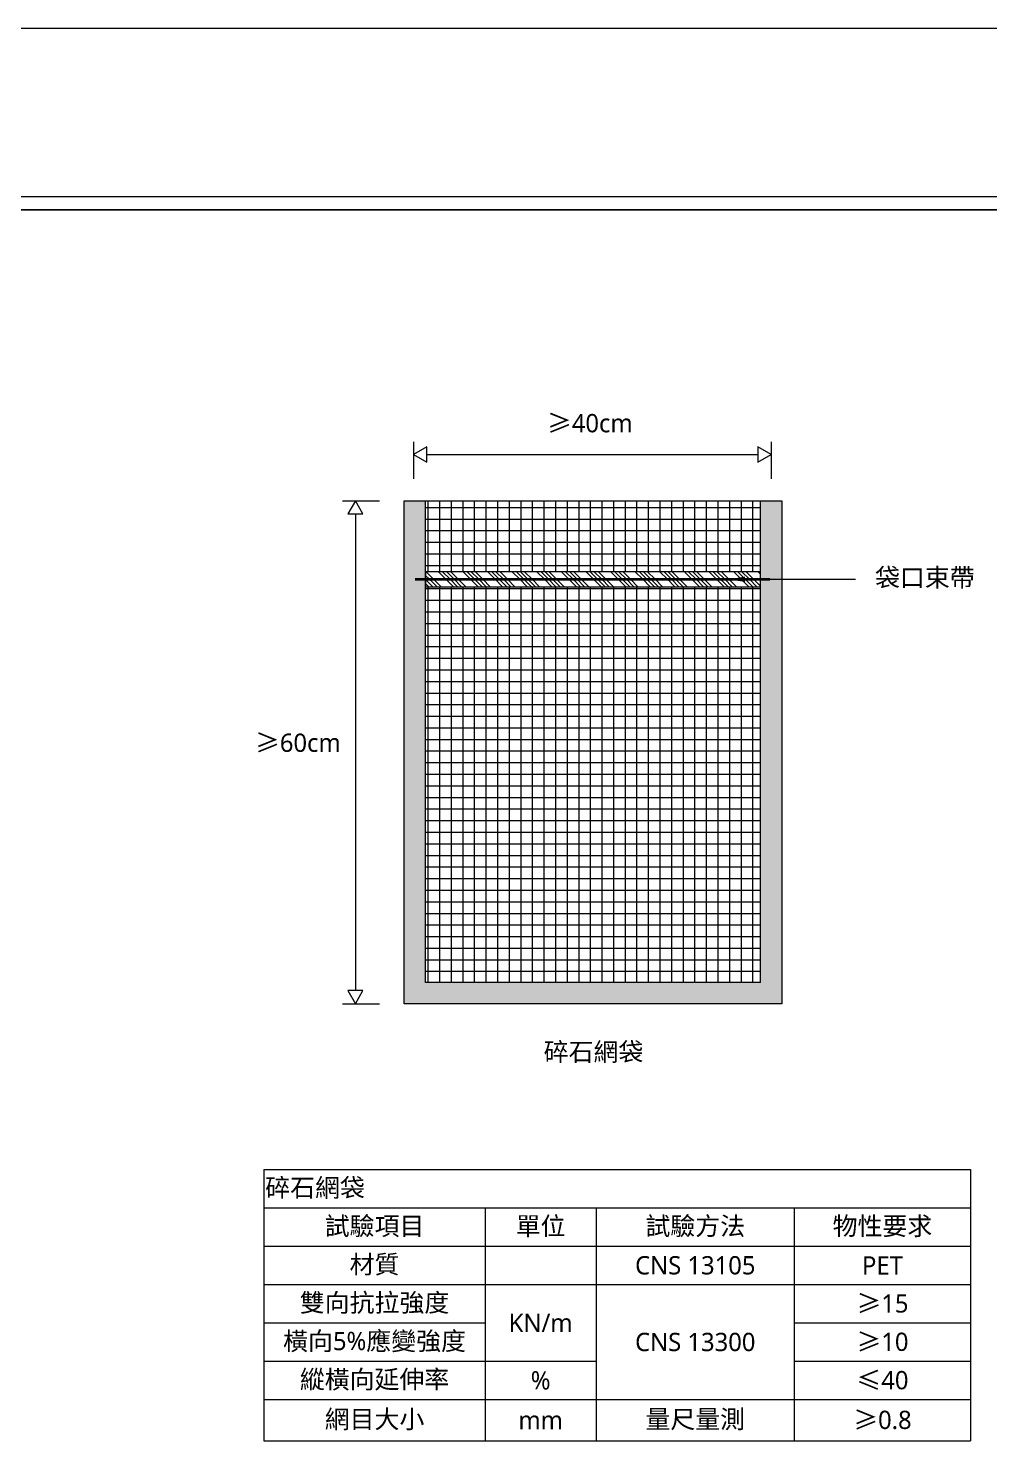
# Model space of a CAD drawing. Header units: millimetres. Extents: x 4229 to 8429, y -1187 to 1783.
# Drawn here: x 5849 to 6902, y 236 to 1783 of the extents above; entities that cross this region are included whole.
import ezdxf

# ---------------------------------------------------------------- set-up
doc = ezdxf.new("R2010")
doc.units = ezdxf.units.MM
doc.styles.get("Standard").update_dxf_attribs({"font": 'SimSun.ttf', "height": 18})
doc.styles.add('微軟正黑體-20', font='Microsoft JhengHei.ttf', dxfattribs={"height": 20})

msp = doc.modelspace()

# ---------------------------------------------------------------- hatches: boundary and pattern name
at = {"lineweight": 5}
h = msp.add_hatch(color=256, dxfattribs=at)
h.dxf.hatch_style = 1
h.paths.add_polyline_path([(6284.2, 1265.1), (6260.9, 1265.1), (6260.9, 714.1), (6674.2, 714.1), (6674.2, 1265.1), (6651, 1265.1), (6651, 737.3), (6284.2, 737.3)])

# ---------------------------------------------------------------- linework, layer by layer
for p, q in [((4229, 1782.5, 163.2), (8429, 1782.5, 163.2)), ((4416, 1583.7, 163.2), (8241.9, 1583.7, 163.2)), ((4416, 1583.7, 326.4), (8241.9, 1583.7, 326.4)), ((8241.9, 1583.7, 326.4), (4416, 1583.7, 326.4)), ((6270.9, 1329.5), (6270.9, 1289.2)), ((6285.4, 1315.6), (6648.1, 1315.6)), ((6662.6, 1329.5), (6662.6, 1289.2)), ((6193.3, 1265.1), (6233.7, 1265.1)), ((6260.9, 1265.1), (6284.2, 1265.1)), ((6260.9, 714.1), (6260.9, 1265.1)), ((6284.2, 737.3), (6284.2, 1265.1)), ((6284.2, 1265.1), (6651, 1265.1)), ((6651, 737.3), (6651, 1265.1)), ((6651, 1265.1), (6674.2, 1265.1)), ((6674.2, 1265.1), (6674.2, 714.1)), ((6207.3, 1250.7), (6207.3, 728.5)), ((6633.9, 1179), (6755, 1179)), ((6651, 737.3), (6284.2, 737.3)), ((6193.3, 714.1), (6233.7, 714.1)), ((6674.2, 714.1), (6260.9, 714.1)), ((6107.1, 532.6), (6881, 532.6)), ((6107.1, 532.6), (6107.1, 235.6)), ((6881, 532.6), (6881, 235.6)), ((6107.1, 490.6), (6881, 490.6)), ((6349.5, 490.6), (6349.5, 235.6)), ((6471, 490.6), (6471, 235.6)), ((6688, 490.6), (6688, 235.6)), ((6107.1, 448.6), (6881, 448.6)), ((6107.1, 406.6), (6881, 406.6)), ((6471, 406.6), (6471, 364.6)), ((6107.1, 364.6), (6349.5, 364.6)), ((6688, 364.6), (6881, 364.6)), ((6688, 364.6), (6881, 364.6)), ((6107.1, 322.6), (6471, 322.6)), ((6688, 322.6), (6881, 322.6)), ((6107.1, 280.6), (6881, 280.6)), ((6107.1, 235.6), (6881, 235.6))]:
    msp.add_line(p, q, dxfattribs=at)
at = {"color": 4, "lineweight": 5}
msp.add_line((8256.2, 1597.9, 326.4), (4401.8, 1597.9, 326.4), dxfattribs=at)
at = {"linetype": 'Continuous', "lineweight": 5}
for p, q in [((6651, 1257.3), (6284.2, 1257.3)), ((6287.1, 1187.2), (6287.1, 1265.1)), ((6299.8, 1187.2), (6299.8, 1265.1)), ((6312.5, 1187.2), (6312.5, 1265.1)), ((6325.2, 1187.2), (6325.2, 1265.1)), ((6337.9, 1187.2), (6337.9, 1265.1)), ((6350.6, 1187.2), (6350.6, 1265.1)), ((6363.3, 1187.2), (6363.3, 1265.1)), ((6376, 1187.2), (6376, 1265.1)), ((6388.7, 1187.2), (6388.7, 1265.1)), ((6401.4, 1187.2), (6401.4, 1265.1)), ((6414.1, 1187.2), (6414.1, 1265.1)), ((6426.8, 1187.2), (6426.8, 1265.1)), ((6439.5, 1187.2), (6439.5, 1265.1)), ((6452.2, 1187.2), (6452.2, 1265.1)), ((6464.9, 1187.2), (6464.9, 1265.1)), ((6477.6, 1187.2), (6477.6, 1265.1)), ((6490.3, 1187.2), (6490.3, 1265.1)), ((6503, 1187.2), (6503, 1265.1)), ((6515.7, 1187.2), (6515.7, 1265.1)), ((6528.4, 1187.2), (6528.4, 1265.1)), ((6541.1, 1187.2), (6541.1, 1265.1)), ((6553.8, 1187.2), (6553.8, 1265.1)), ((6566.5, 1187.2), (6566.5, 1265.1)), ((6579.2, 1187.2), (6579.2, 1265.1)), ((6591.9, 1187.2), (6591.9, 1265.1)), ((6604.6, 1187.2), (6604.6, 1265.1)), ((6617.3, 1187.2), (6617.3, 1265.1)), ((6630, 1187.2), (6630, 1265.1)), ((6642.7, 1187.2), (6642.7, 1265.1)), ((6651, 1244.6), (6284.2, 1244.6)), ((6651, 1231.9), (6284.2, 1231.9)), ((6651, 1219.2), (6284.2, 1219.2)), ((6651, 1206.5), (6284.2, 1206.5)), ((6651, 1193.8), (6284.2, 1193.8)), ((6288.5, 1179), (6284.2, 1183.3)), ((6292.2, 1170.8), (6284.2, 1178.8)), ((6293, 1179), (6284.8, 1187.2)), ((6296.7, 1170.8), (6288.5, 1179)), ((6301.2, 1170.8), (6293, 1179)), ((6306.5, 1179), (6298.3, 1187.2)), ((6311, 1179), (6302.8, 1187.2)), ((6314.7, 1170.8), (6306.5, 1179)), ((6315.5, 1179), (6307.3, 1187.2)), ((6319.2, 1170.8), (6311, 1179)), ((6320, 1179), (6311.8, 1187.2)), ((6323.7, 1170.8), (6315.5, 1179)), ((6328.2, 1170.8), (6320, 1179)), ((6333.4, 1179), (6325.2, 1187.2)), ((6337.9, 1179), (6329.7, 1187.2)), ((6341.6, 1170.8), (6333.4, 1179)), ((6342.4, 1179), (6334.2, 1187.2)), ((6346.1, 1170.8), (6337.9, 1179)), ((6346.9, 1179), (6338.7, 1187.2)), ((6350.6, 1170.8), (6342.4, 1179)), ((6355.1, 1170.8), (6346.9, 1179)), ((6360.4, 1179), (6352.2, 1187.2)), ((6364.9, 1179), (6356.7, 1187.2)), ((6368.6, 1170.8), (6360.4, 1179)), ((6369.4, 1179), (6361.2, 1187.2)), ((6373.1, 1170.8), (6364.9, 1179)), ((6373.8, 1179), (6365.7, 1187.2)), ((6377.5, 1170.8), (6369.4, 1179)), ((6382, 1170.8), (6373.8, 1179)), ((6387.3, 1179), (6379.1, 1187.2)), ((6391.8, 1179), (6383.6, 1187.2)), ((6395.5, 1170.8), (6387.3, 1179)), ((6396.3, 1179), (6388.1, 1187.2)), ((6400, 1170.8), (6391.8, 1179)), ((6400.8, 1179), (6392.6, 1187.2)), ((6404.5, 1170.8), (6396.3, 1179)), ((6409, 1170.8), (6400.8, 1179)), ((6414.3, 1179), (6406.1, 1187.2)), ((6418.7, 1179), (6410.6, 1187.2)), ((6422.4, 1170.8), (6414.3, 1179)), ((6423.2, 1179), (6415, 1187.2)), ((6426.9, 1170.8), (6418.7, 1179)), ((6427.7, 1179), (6419.5, 1187.2)), ((6431.4, 1170.8), (6423.2, 1179)), ((6435.9, 1170.8), (6427.7, 1179)), ((6441.2, 1179), (6433, 1187.2)), ((6445.7, 1179), (6437.5, 1187.2)), ((6449.4, 1170.8), (6441.2, 1179)), ((6450.2, 1179), (6442, 1187.2)), ((6453.9, 1170.8), (6445.7, 1179)), ((6454.7, 1179), (6446.5, 1187.2)), ((6458.4, 1170.8), (6450.2, 1179)), ((6462.9, 1170.8), (6454.7, 1179)), ((6468.1, 1179), (6459.9, 1187.2)), ((6472.6, 1179), (6464.4, 1187.2)), ((6476.3, 1170.8), (6468.1, 1179)), ((6477.1, 1179), (6468.9, 1187.2)), ((6480.8, 1170.8), (6472.6, 1179)), ((6481.6, 1179), (6473.4, 1187.2)), ((6485.3, 1170.8), (6477.1, 1179)), ((6489.8, 1170.8), (6481.6, 1179)), ((6495.1, 1179), (6486.9, 1187.2)), ((6499.6, 1179), (6491.4, 1187.2)), ((6503.3, 1170.8), (6495.1, 1179)), ((6504.1, 1179), (6495.9, 1187.2)), ((6507.8, 1170.8), (6499.6, 1179)), ((6508.5, 1179), (6500.4, 1187.2)), ((6512.3, 1170.8), (6504.1, 1179)), ((6516.7, 1170.8), (6508.5, 1179)), ((6522, 1179), (6513.8, 1187.2)), ((6526.5, 1179), (6518.3, 1187.2)), ((6530.2, 1170.8), (6522, 1179)), ((6531, 1179), (6522.8, 1187.2)), ((6534.7, 1170.8), (6526.5, 1179)), ((6535.5, 1179), (6527.3, 1187.2)), ((6539.2, 1170.8), (6531, 1179)), ((6543.7, 1170.8), (6535.5, 1179)), ((6549, 1179), (6540.8, 1187.2)), ((6553.4, 1179), (6545.3, 1187.2)), ((6557.2, 1170.8), (6549, 1179)), ((6557.9, 1179), (6549.7, 1187.2)), ((6561.6, 1170.8), (6553.4, 1179)), ((6562.4, 1179), (6554.2, 1187.2)), ((6566.1, 1170.8), (6557.9, 1179)), ((6570.6, 1170.8), (6562.4, 1179)), ((6575.9, 1179), (6567.7, 1187.2)), ((6580.4, 1179), (6572.2, 1187.2)), ((6584.1, 1170.8), (6575.9, 1179)), ((6584.9, 1179), (6576.7, 1187.2)), ((6588.6, 1170.8), (6580.4, 1179)), ((6589.4, 1179), (6581.2, 1187.2)), ((6593.1, 1170.8), (6584.9, 1179)), ((6597.6, 1170.8), (6589.4, 1179)), ((6602.8, 1179), (6594.6, 1187.2)), ((6607.3, 1179), (6599.1, 1187.2)), ((6611, 1170.8), (6602.8, 1179)), ((6611.8, 1179), (6603.6, 1187.2)), ((6615.5, 1170.8), (6607.3, 1179)), ((6616.3, 1179), (6608.1, 1187.2)), ((6620, 1170.8), (6611.8, 1179)), ((6624.5, 1170.8), (6616.3, 1179)), ((6629.8, 1179), (6621.6, 1187.2)), ((6634.3, 1179), (6626.1, 1187.2)), ((6638, 1170.8), (6629.8, 1179)), ((6638.8, 1179), (6630.6, 1187.2)), ((6642.5, 1170.8), (6634.3, 1179)), ((6643.3, 1179), (6635.1, 1187.2)), ((6647, 1170.8), (6638.8, 1179)), ((6651, 1171.3), (6643.3, 1179)), ((6651, 1184.8), (6648.5, 1187.2)), ((6287.7, 1170.8), (6284.2, 1174.3)), ((6651, 1168.4), (6284.2, 1168.4)), ((6287.1, 737.3), (6287.1, 1170.8)), ((6299.8, 737.3), (6299.8, 1170.8)), ((6312.5, 737.3), (6312.5, 1170.8)), ((6325.2, 737.3), (6325.2, 1170.8)), ((6337.9, 737.3), (6337.9, 1170.8)), ((6350.6, 737.3), (6350.6, 1170.8)), ((6363.3, 737.3), (6363.3, 1170.8)), ((6376, 737.3), (6376, 1170.8)), ((6388.7, 737.3), (6388.7, 1170.8)), ((6401.4, 737.3), (6401.4, 1170.8)), ((6414.1, 737.3), (6414.1, 1170.8)), ((6426.8, 737.3), (6426.8, 1170.8)), ((6439.5, 737.3), (6439.5, 1170.8)), ((6452.2, 737.3), (6452.2, 1170.8)), ((6464.9, 737.3), (6464.9, 1170.8)), ((6477.6, 737.3), (6477.6, 1170.8)), ((6490.3, 737.3), (6490.3, 1170.8)), ((6503, 737.3), (6503, 1170.8)), ((6515.7, 737.3), (6515.7, 1170.8)), ((6528.4, 737.3), (6528.4, 1170.8)), ((6541.1, 737.3), (6541.1, 1170.8)), ((6553.8, 737.3), (6553.8, 1170.8)), ((6566.5, 737.3), (6566.5, 1170.8)), ((6579.2, 737.3), (6579.2, 1170.8)), ((6591.9, 737.3), (6591.9, 1170.8)), ((6604.6, 737.3), (6604.6, 1170.8)), ((6617.3, 737.3), (6617.3, 1170.8)), ((6630, 737.3), (6630, 1170.8)), ((6642.7, 737.3), (6642.7, 1170.8)), ((6651, 1155.7), (6284.2, 1155.7)), ((6651, 1143), (6284.2, 1143)), ((6651, 1130.3), (6284.2, 1130.3)), ((6651, 1117.6), (6284.2, 1117.6)), ((6651, 1104.9), (6284.2, 1104.9)), ((6651, 1092.2), (6284.2, 1092.2)), ((6651, 1079.5), (6284.2, 1079.5)), ((6651, 1066.8), (6284.2, 1066.8)), ((6651, 1054.1), (6284.2, 1054.1)), ((6651, 1041.4), (6284.2, 1041.4)), ((6651, 1028.7), (6284.2, 1028.7)), ((6651, 1016), (6284.2, 1016)), ((6651, 1003.3), (6284.2, 1003.3)), ((6651, 990.6), (6284.2, 990.6)), ((6651, 977.9), (6284.2, 977.9)), ((6651, 965.2), (6284.2, 965.2)), ((6651, 952.5), (6284.2, 952.5)), ((6651, 939.8), (6284.2, 939.8)), ((6651, 927.1), (6284.2, 927.1)), ((6651, 914.4), (6284.2, 914.4)), ((6651, 901.7), (6284.2, 901.7)), ((6651, 889), (6284.2, 889)), ((6651, 876.3), (6284.2, 876.3)), ((6651, 863.6), (6284.2, 863.6)), ((6651, 850.9), (6284.2, 850.9)), ((6651, 838.2), (6284.2, 838.2)), ((6651, 825.5), (6284.2, 825.5)), ((6651, 812.8), (6284.2, 812.8)), ((6651, 800.1), (6284.2, 800.1)), ((6651, 787.4), (6284.2, 787.4)), ((6651, 774.7), (6284.2, 774.7)), ((6651, 762), (6284.2, 762)), ((6651, 749.3), (6284.2, 749.3))]:
    msp.add_line(p, q, dxfattribs=at)
at = {"lineweight": 5}
for points in [[(6285.4, 1324), (6270.9, 1315.6), (6285.4, 1307.2)], [(6648.1, 1307.2), (6662.6, 1315.6), (6648.1, 1324)], [(6215.6, 1250.7), (6207.3, 1265.1), (6198.9, 1250.7)], [(6284.2, 1179), (6651, 1179), (6651, 1187.2), (6284.2, 1187.2)], [(6284.2, 1170.8), (6651, 1170.8), (6651, 1179), (6284.2, 1179)], [(6198.9, 728.5), (6207.3, 714.1), (6215.6, 728.5)]]:
    msp.add_lwpolyline(points, close=True, dxfattribs=at)
at = {"lineweight": 5, "const_width": 3}
msp.add_lwpolyline([(6272.6, 1179), (6661.4, 1179)], dxfattribs=at)
at = {"lineweight": 5}
msp.add_solid([(6633.9, 1176.1), (6633.9, 1181.9), (6616.3, 1179)], dxfattribs=at)

# ---------------------------------------------------------------- texts
at = {"lineweight": 5, "char_height": 20, "attachment_point": 1, "style": '微軟正黑體-20'}
for s, width, insert in [('{\\fSimSun|b0|i0|c134|p2;≥}40cm', 95.078, (6417.1, 1360)), ('袋口束帶', 104.28, (6776.4, 1191)), ('{\\fSimSun|b0|i0|c134|p2;≥}60cm', 157.295, (6097.4, 1010)), ('碎石網袋', 157.295, (6413.5, 671.5))]:
    msp.add_mtext_dynamic_manual_height_columns(s, width=width, gutter_width=12.5, heights=[0], dxfattribs=dict(at, insert=insert))
at = {"lineweight": 5, "char_height": 20, "style": '微軟正黑體-20'}
for s, insert, width, attachment_point in [('碎石網袋', (6108.6, 511.6), 157.295, 4), ('{\\C256;試驗項目}', (6228.3, 469.6), 239.424, 5), ('單位', (6410.2, 469.6), 118.521, 5), ('試驗方法', (6579.5, 469.6), 213.977, 5), ('物性要求', (6784.5, 469.6), 190.033, 5), ('材質', (6228.3, 427.6), 239.424, 5), ('CNS 13105', (6579.5, 427.6), 213.977, 5), ('PET', (6784.5, 427.6), 190.033, 5), ('雙向抗拉強度', (6228.3, 385.6), 239.424, 5), ('{\\fSimSun|b0|i0|c134|p2;≥}15', (6784.5, 385.6), 190.033, 5), ('KN/m', (6410.2, 364.6), 118.521, 5), ('橫向5%應變強度', (6228.3, 343.6), 239.424, 5), ('CNS 13300', (6579.5, 343.6), 213.977, 5), ('{\\fSimSun|b0|i0|c134|p2;≥}10', (6784.5, 343.6), 190.033, 5), ('縱橫向延伸率', (6228.3, 301.6), 239.424, 5), ('%', (6410.2, 301.6), 118.521, 5), ('{\\fSimSun|b0|i0|c134|p2;≤}40', (6784.5, 301.6), 190.033, 5), ('網目大小', (6228.3, 258.1), 239.424, 5), ('\\A1;mm', (6410.2, 258.1), 118.521, 5), ('量尺量測', (6579.5, 258.1), 213.977, 5)]:
    msp.add_mtext(s, dxfattribs=dict(at, insert=insert, width=width, attachment_point=attachment_point))
at = {"lineweight": 5, "insert": (6784.5, 258.1), "char_height": 20, "width": 190.033, "attachment_point": 5}
msp.add_mtext('{\\fSimSun|b0|i0|c134|p2;≥\\fMicrosoft JhengHei|b0|i0|c136|p34;0.8}', dxfattribs=at)

doc.saveas('drawing.dxf')
